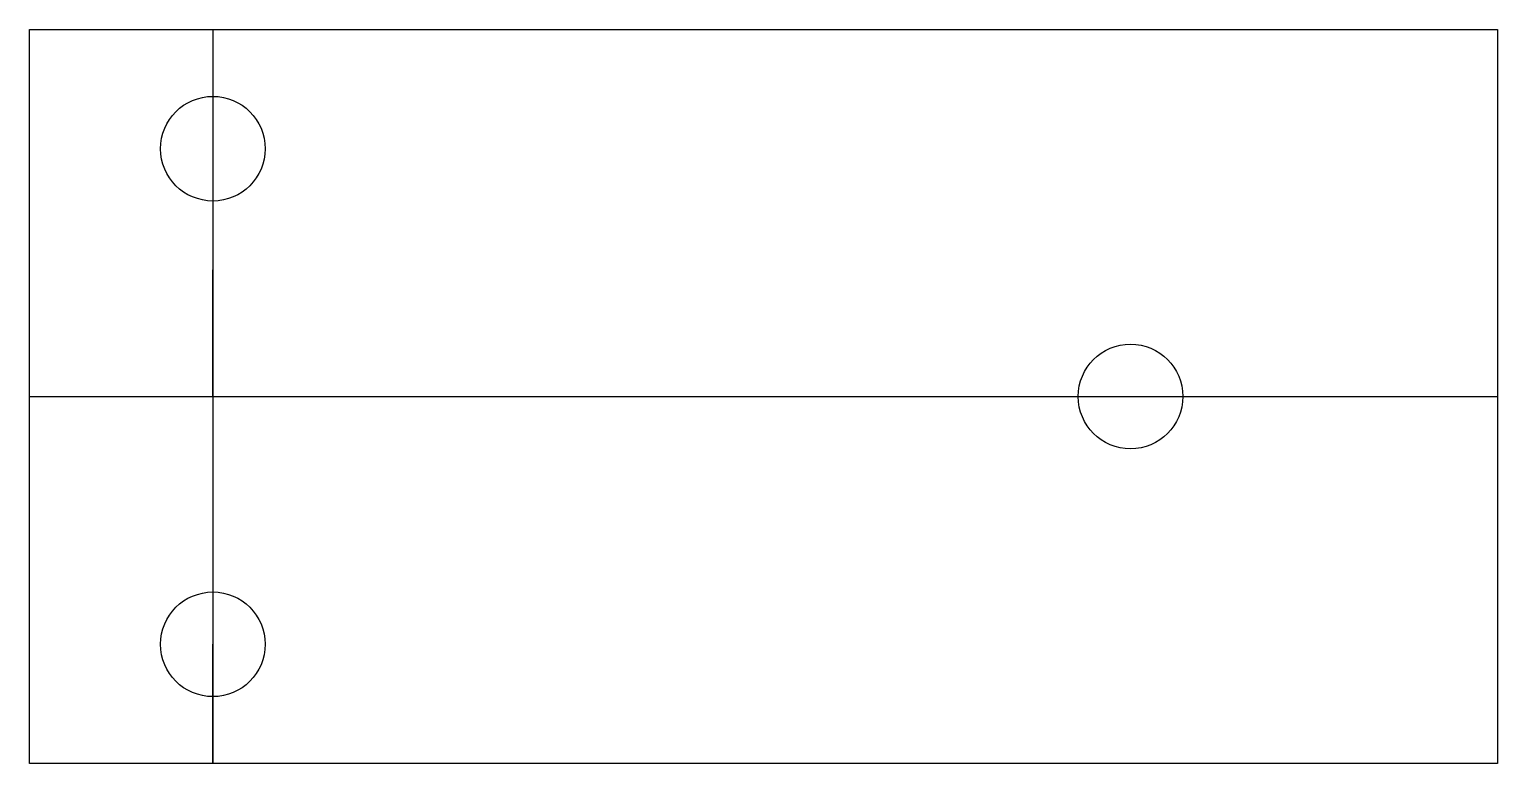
# Model space of a CAD drawing. Header units: millimetres. Extents: x -20 to 60, y -10 to 30.
import ezdxf

# ---------------------------------------------------------------- set-up
doc = ezdxf.new("R2010")
doc.units = ezdxf.units.MM
doc.layers.get('0').update_dxf_attribs({"linetype": 'CONTINUOUS'})

msp = doc.modelspace()

# ---------------------------------------------------------------- linework, layer by layer
for p, q in [((-10, 30), (-10, -10)), ((-10, 30), (-10, 23.5)), ((-10, 10), (-10, 16.9)), ((-20, 10), (60, 10)), ((-10, 10), (-10, 3.1)), ((-10, -10), (-10, -3.5))]:
    msp.add_line(p, q)
msp.add_lwpolyline([(-20, 30), (60, 30), (60, -10), (-20, -10)], close=True)
for centre in [(-10, 23.5), (40, 10), (-10, -3.5)]:
    msp.add_circle(centre, 2.85)

doc.saveas('drawing.dxf')
